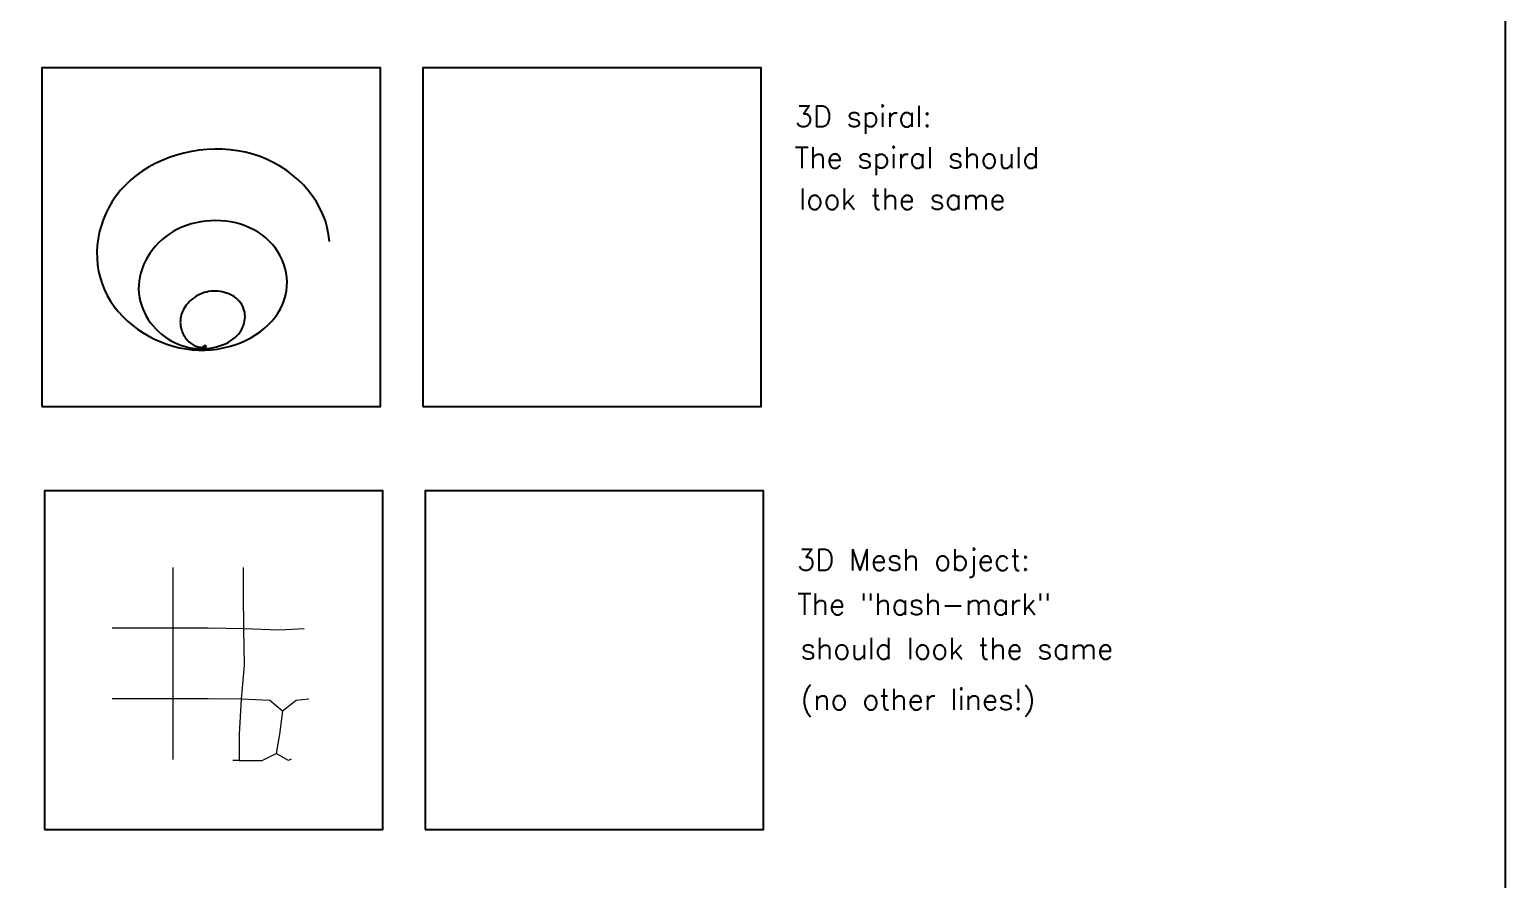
# Model space of a CAD drawing. Header units: millimetres. Extents: x -1200100 to -1199960, y -800082 to -800000.
# Drawn here: x -1199994.89 to -1199960, y -800040.18 to -800020.09 of the extents above; entities that cross this region are included whole.
import ezdxf

# ---------------------------------------------------------------- set-up
doc = ezdxf.new("R2010")
doc.units = ezdxf.units.MM
doc.header["$LTSCALE"] = 0.05
doc.layers.add('Drawing Contents', color=9, linetype='Continuous')
doc.layers.add('Should Look Like This', color=7, linetype='Continuous')
doc.styles.get("Standard").update_dxf_attribs({"font": 'simplex.shx'})

msp = doc.modelspace()

# ---------------------------------------------------------------- linework, layer by layer
at = {"layer": 'Drawing Contents'}
for points in [[(-1199960, -800000), (-1200100, -800000), (-1200100, -800080), (-1199960, -800080)], [(-1199994.592, -800029), (-1199986.592, -800029), (-1199986.592, -800021), (-1199994.592, -800021)], [(-1199985.592, -800029), (-1199977.592, -800029), (-1199977.592, -800021), (-1199985.592, -800021)], [(-1199994.5338, -800039), (-1199986.5338, -800039), (-1199986.5338, -800031), (-1199994.5338, -800031)], [(-1199985.5338, -800039), (-1199977.5338, -800039), (-1199977.5338, -800031), (-1199985.5338, -800031)]]:
    msp.add_lwpolyline(points, close=True, dxfattribs=at)
at = {"layer": 'Should Look Like This'}
for p, q in [((-1199991.7534, -800023.1873, -8.3029), (-1199991.9153, -800023.2633, -8.3263)), ((-1199991.5862, -800023.1203, -8.2846), (-1199991.7534, -800023.1873, -8.3029)), ((-1199991.4144, -800023.0623, -8.2716), (-1199991.5862, -800023.1203, -8.2846)), ((-1199991.2387, -800023.0137, -8.264), (-1199991.4144, -800023.0623, -8.2716)), ((-1199991.06, -800022.9747, -8.2619), (-1199991.2387, -800023.0137, -8.264)), ((-1199990.8788, -800022.9456, -8.2655), (-1199991.06, -800022.9747, -8.2619)), ((-1199990.696, -800022.9266, -8.275), (-1199990.8788, -800022.9456, -8.2655)), ((-1199990.5124, -800022.9178, -8.2904), (-1199990.696, -800022.9266, -8.275)), ((-1199990.3286, -800022.9197, -8.3119), (-1199990.5124, -800022.9178, -8.2904)), ((-1199990.1454, -800022.9324, -8.3397), (-1199990.3286, -800022.9197, -8.3119)), ((-1199989.9635, -800022.9561, -8.3738), (-1199990.1454, -800022.9324, -8.3397)), ((-1199989.7838, -800022.9911, -8.4144), (-1199989.9635, -800022.9561, -8.3738)), ((-1199989.607, -800023.0376, -8.4617), (-1199989.7838, -800022.9911, -8.4144)), ((-1199989.4349, -800023.0952, -8.5155), (-1199989.607, -800023.0376, -8.4617)), ((-1199989.2682, -800023.1636, -8.5754), (-1199989.4349, -800023.0952, -8.5155)), ((-1199989.1073, -800023.242, -8.6411), (-1199989.2682, -800023.1636, -8.5754)), ((-1199992.3614, -800023.5422, -8.426), (-1199992.4945, -800023.6513, -8.4686)), ((-1199992.22, -800023.441, -8.388), (-1199992.3614, -800023.5422, -8.426)), ((-1199992.071, -800023.3479, -8.3547), (-1199992.22, -800023.441, -8.388)), ((-1199991.9153, -800023.2633, -8.3263), (-1199992.071, -800023.3479, -8.3547)), ((-1199988.953, -800023.33, -8.7123), (-1199989.1073, -800023.242, -8.6411)), ((-1199988.8057, -800023.427, -8.7888), (-1199988.953, -800023.33, -8.7123)), ((-1199988.6661, -800023.5325, -8.8702), (-1199988.8057, -800023.427, -8.7888)), ((-1199988.5346, -800023.646, -8.9561), (-1199988.6661, -800023.5325, -8.8702)), ((-1199992.7326, -800023.892, -8.5666), (-1199992.8361, -800024.0218, -8.6211)), ((-1199992.6185, -800023.7681, -8.5156), (-1199992.7326, -800023.892, -8.5666)), ((-1199992.4945, -800023.6513, -8.4686), (-1199992.6185, -800023.7681, -8.5156)), ((-1199988.412, -800023.7669, -9.0464), (-1199988.5346, -800023.646, -8.9561)), ((-1199988.2987, -800023.8947, -9.1406), (-1199988.412, -800023.7669, -9.0464)), ((-1199992.9292, -800024.1569, -8.6787), (-1199993.0117, -800024.2966, -8.7389)), ((-1199992.8361, -800024.0218, -8.6211), (-1199992.9292, -800024.1569, -8.6787)), ((-1199988.1953, -800024.0288, -9.2385), (-1199988.2987, -800023.8947, -9.1406)), ((-1199988.1025, -800024.1687, -9.3397), (-1199988.1953, -800024.0288, -9.2385)), ((-1199988.0207, -800024.3139, -9.4439), (-1199988.1025, -800024.1687, -9.3397)), ((-1199993.1449, -800024.5875, -8.866), (-1199993.1956, -800024.7374, -8.9321)), ((-1199993.0836, -800024.4404, -8.8015), (-1199993.1449, -800024.5875, -8.866)), ((-1199993.0117, -800024.2966, -8.7389), (-1199993.0836, -800024.4404, -8.8015)), ((-1199987.9506, -800024.4638, -9.5509), (-1199988.0207, -800024.3139, -9.4439)), ((-1199987.8927, -800024.6179, -9.6604), (-1199987.9506, -800024.4638, -9.5509)), ((-1199993.2357, -800024.8893, -8.9993), (-1199993.2651, -800025.0427, -9.0675)), ((-1199993.1956, -800024.7374, -8.9321), (-1199993.2357, -800024.8893, -8.9993)), ((-1199991.5818, -800024.9283, -7.3455), (-1199991.6717, -800024.9935, -7.3627)), ((-1199991.4869, -800024.8682, -7.3313), (-1199991.5818, -800024.9283, -7.3455)), ((-1199991.3871, -800024.8138, -7.3203), (-1199991.4869, -800024.8682, -7.3313)), ((-1199991.2828, -800024.7654, -7.3129), (-1199991.3871, -800024.8138, -7.3203)), ((-1199991.1749, -800024.7236, -7.3092), (-1199991.2828, -800024.7654, -7.3129)), ((-1199991.0639, -800024.6883, -7.3092), (-1199991.1749, -800024.7236, -7.3092)), ((-1199990.9503, -800024.6596, -7.3131), (-1199991.0639, -800024.6883, -7.3092)), ((-1199990.8347, -800024.6374, -7.3207), (-1199990.9503, -800024.6596, -7.3131)), ((-1199990.7176, -800024.6217, -7.3321), (-1199990.8347, -800024.6374, -7.3207)), ((-1199990.5995, -800024.6126, -7.3472), (-1199990.7176, -800024.6217, -7.3321)), ((-1199990.4809, -800024.61, -7.3662), (-1199990.5995, -800024.6126, -7.3472)), ((-1199990.3624, -800024.614, -7.389), (-1199990.4809, -800024.61, -7.3662)), ((-1199990.2445, -800024.6246, -7.4155), (-1199990.3624, -800024.614, -7.389)), ((-1199990.1278, -800024.6418, -7.4459), (-1199990.2445, -800024.6246, -7.4155)), ((-1199990.0127, -800024.6656, -7.4801), (-1199990.1278, -800024.6418, -7.4459)), ((-1199989.8998, -800024.696, -7.5181), (-1199990.0127, -800024.6656, -7.4801)), ((-1199989.7897, -800024.733, -7.5599), (-1199989.8998, -800024.696, -7.5181)), ((-1199989.6828, -800024.7767, -7.6055), (-1199989.7897, -800024.733, -7.5599)), ((-1199989.5797, -800024.827, -7.655), (-1199989.6828, -800024.7767, -7.6055)), ((-1199989.4809, -800024.8839, -7.7084), (-1199989.5797, -800024.827, -7.655)), ((-1199989.387, -800024.9475, -7.7655), (-1199989.4809, -800024.8839, -7.7084)), ((-1199987.8476, -800024.7757, -9.7719), (-1199987.8927, -800024.6179, -9.6604)), ((-1199987.8158, -800024.9366, -9.8852), (-1199987.8476, -800024.7757, -9.7719)), ((-1199987.7981, -800025.1, -10), (-1199987.8158, -800024.9366, -9.8852)), ((-1199993.2839, -800025.1969, -9.136), (-1199993.2919, -800025.3513, -9.2047)), ((-1199993.2651, -800025.0427, -9.0675), (-1199993.2839, -800025.1969, -9.136)), ((-1199991.9092, -800025.2164, -7.4301), (-1199991.9772, -800025.2985, -7.4571)), ((-1199991.8355, -800025.1379, -7.4053), (-1199991.9092, -800025.2164, -7.4301)), ((-1199991.7563, -800025.0635, -7.3827), (-1199991.8355, -800025.1379, -7.4053)), ((-1199991.6717, -800024.9935, -7.3627), (-1199991.7563, -800025.0635, -7.3827)), ((-1199989.2991, -800025.0173, -7.8262), (-1199989.387, -800024.9475, -7.7655)), ((-1199989.2175, -800025.0928, -7.8903), (-1199989.2991, -800025.0173, -7.8262)), ((-1199989.1424, -800025.1735, -7.9573), (-1199989.2175, -800025.0928, -7.8903)), ((-1199989.074, -800025.259, -8.0271), (-1199989.1424, -800025.1735, -7.9573)), ((-1199989.0127, -800025.3487, -8.0994), (-1199989.074, -800025.259, -8.0271)), ((-1199993.2919, -800025.3513, -9.2047), (-1199993.2892, -800025.5052, -9.2731)), ((-1199993.2892, -800025.5052, -9.2731), (-1199993.2758, -800025.6579, -9.3409)), ((-1199992.1451, -800025.5626, -7.5482), (-1199992.1885, -800025.6553, -7.5813)), ((-1199992.0953, -800025.472, -7.5164), (-1199992.1451, -800025.5626, -7.5482)), ((-1199992.0392, -800025.3838, -7.4859), (-1199992.0953, -800025.472, -7.5164)), ((-1199991.9772, -800025.2985, -7.4571), (-1199992.0392, -800025.3838, -7.4859)), ((-1199988.9586, -800025.4423, -8.1738), (-1199989.0127, -800025.3487, -8.0994)), ((-1199988.9119, -800025.5393, -8.2503), (-1199988.9586, -800025.4423, -8.1738)), ((-1199988.8729, -800025.6392, -8.3284), (-1199988.9119, -800025.5393, -8.2503)), ((-1199993.2758, -800025.6579, -9.3409), (-1199993.2516, -800025.809, -9.4076)), ((-1199993.2516, -800025.809, -9.4076), (-1199993.2166, -800025.9576, -9.473)), ((-1199993.2166, -800025.9576, -9.473), (-1199993.1708, -800026.1032, -9.5366)), ((-1199992.2789, -800025.942, -7.6855), (-1199992.2951, -800026.0391, -7.7211)), ((-1199992.2556, -800025.8454, -7.6502), (-1199992.2789, -800025.942, -7.6855)), ((-1199992.2254, -800025.7497, -7.6154), (-1199992.2556, -800025.8454, -7.6502)), ((-1199992.1885, -800025.6553, -7.5813), (-1199992.2254, -800025.7497, -7.6154)), ((-1199988.8418, -800025.7415, -8.4079), (-1199988.8729, -800025.6392, -8.3284)), ((-1199988.8188, -800025.8458, -8.4885), (-1199988.8418, -800025.7415, -8.4079)), ((-1199988.8042, -800025.9515, -8.57), (-1199988.8188, -800025.8458, -8.4885)), ((-1199988.7981, -800026.0584, -8.6522), (-1199988.8042, -800025.9515, -8.57)), ((-1199993.1708, -800026.1032, -9.5366), (-1199993.1142, -800026.2451, -9.5981)), ((-1199993.1142, -800026.2451, -9.5981), (-1199993.0467, -800026.3826, -9.6571)), ((-1199992.3042, -800026.1364, -7.7568), (-1199992.3059, -800026.2333, -7.7924)), ((-1199992.3059, -800026.2333, -7.7924), (-1199992.3001, -800026.3296, -7.8275)), ((-1199992.2951, -800026.0391, -7.7211), (-1199992.3042, -800026.1364, -7.7568)), ((-1199992.3001, -800026.3296, -7.8275), (-1199992.2872, -800026.4243, -7.8618)), ((-1199990.8068, -800026.3289, -6.3757), (-1199990.8553, -800026.3491, -6.3669)), ((-1199990.7566, -800026.3117, -6.3862), (-1199990.8068, -800026.3289, -6.3757)), ((-1199990.7048, -800026.2977, -6.3985), (-1199990.7566, -800026.3117, -6.3862)), ((-1199990.6521, -800026.2871, -6.4129), (-1199990.7048, -800026.2977, -6.3985)), ((-1199990.5986, -800026.2799, -6.4292), (-1199990.6521, -800026.2871, -6.4129)), ((-1199990.5446, -800026.276, -6.4474), (-1199990.5986, -800026.2799, -6.4292)), ((-1199990.4905, -800026.2755, -6.4675), (-1199990.5446, -800026.276, -6.4474)), ((-1199990.4364, -800026.2783, -6.4896), (-1199990.4905, -800026.2755, -6.4675)), ((-1199990.3827, -800026.2843, -6.5135), (-1199990.4364, -800026.2783, -6.4896)), ((-1199990.3297, -800026.2935, -6.5393), (-1199990.3827, -800026.2843, -6.5135)), ((-1199990.2775, -800026.3059, -6.5668), (-1199990.3297, -800026.2935, -6.5393)), ((-1199990.2265, -800026.3214, -6.5963), (-1199990.2775, -800026.3059, -6.5668)), ((-1199990.177, -800026.3401, -6.6274), (-1199990.2265, -800026.3214, -6.5963)), ((-1199988.8334, -800026.3804, -8.8994), (-1199988.8125, -800026.2733, -8.8171)), ((-1199988.8125, -800026.2733, -8.8171), (-1199988.8008, -800026.1658, -8.7346)), ((-1199988.8008, -800026.1658, -8.7346), (-1199988.7981, -800026.0584, -8.6522)), ((-1199993.0467, -800026.3826, -9.6571), (-1199992.9692, -800026.5148, -9.7129)), ((-1199992.9692, -800026.5148, -9.7129), (-1199992.8823, -800026.6411, -9.7654)), ((-1199992.8823, -800026.6411, -9.7654), (-1199992.7868, -800026.7614, -9.8144)), ((-1199992.2872, -800026.4243, -7.8618), (-1199992.2674, -800026.5172, -7.895)), ((-1199992.2674, -800026.5172, -7.895), (-1199992.2412, -800026.6081, -7.927)), ((-1199992.2412, -800026.6081, -7.927), (-1199992.2087, -800026.6967, -7.9577)), ((-1199991.2235, -800026.6732, -6.3496), (-1199991.2465, -800026.7139, -6.3526)), ((-1199991.1978, -800026.6335, -6.3471), (-1199991.2235, -800026.6732, -6.3496)), ((-1199991.1693, -800026.595, -6.3453), (-1199991.1978, -800026.6335, -6.3471)), ((-1199991.1382, -800026.5577, -6.3443), (-1199991.1693, -800026.595, -6.3453)), ((-1199991.1045, -800026.522, -6.3441), (-1199991.1382, -800026.5577, -6.3443)), ((-1199991.0685, -800026.4879, -6.3448), (-1199991.1045, -800026.522, -6.3441)), ((-1199991.0301, -800026.4557, -6.3467), (-1199991.0685, -800026.4879, -6.3448)), ((-1199990.9895, -800026.4255, -6.3497), (-1199991.0301, -800026.4557, -6.3467)), ((-1199990.9467, -800026.3976, -6.354), (-1199990.9895, -800026.4255, -6.3497)), ((-1199990.902, -800026.372, -6.3597), (-1199990.9467, -800026.3976, -6.354)), ((-1199990.8553, -800026.3491, -6.3669), (-1199990.902, -800026.372, -6.3597)), ((-1199990.1293, -800026.3617, -6.6604), (-1199990.177, -800026.3401, -6.6274)), ((-1199990.0836, -800026.3864, -6.6951), (-1199990.1293, -800026.3617, -6.6604)), ((-1199990.0401, -800026.4141, -6.7315), (-1199990.0836, -800026.3864, -6.6951)), ((-1199989.9992, -800026.4447, -6.7696), (-1199990.0401, -800026.4141, -6.7315)), ((-1199989.9612, -800026.4782, -6.8094), (-1199989.9992, -800026.4447, -6.7696)), ((-1199989.9263, -800026.5145, -6.8508), (-1199989.9612, -800026.4782, -6.8094)), ((-1199989.8948, -800026.5537, -6.8939), (-1199989.9263, -800026.5145, -6.8508)), ((-1199989.8673, -800026.5955, -6.9385), (-1199989.8948, -800026.5537, -6.8939)), ((-1199989.8438, -800026.6394, -6.9843), (-1199989.8673, -800026.5955, -6.9385)), ((-1199989.8246, -800026.6853, -7.0312), (-1199989.8438, -800026.6394, -6.9843)), ((-1199988.9539, -800026.6948, -9.1423), (-1199988.9039, -800026.5918, -9.0623)), ((-1199988.9039, -800026.5918, -9.0623), (-1199988.8638, -800026.4867, -8.9813)), ((-1199988.8638, -800026.4867, -8.9813), (-1199988.8334, -800026.3804, -8.8994)), ((-1199992.7868, -800026.7614, -9.8144), (-1199992.6832, -800026.8753, -9.8597)), ((-1199992.6832, -800026.8753, -9.8597), (-1199992.5722, -800026.9826, -9.9013)), ((-1199992.5722, -800026.9826, -9.9013), (-1199992.4544, -800027.0832, -9.9389)), ((-1199992.2087, -800026.6967, -7.9577), (-1199992.1705, -800026.7828, -7.9869)), ((-1199992.1705, -800026.7828, -7.9869), (-1199992.1267, -800026.866, -8.0146)), ((-1199992.1267, -800026.866, -8.0146), (-1199992.0777, -800026.9463, -8.0405)), ((-1199992.0777, -800026.9463, -8.0405), (-1199992.0239, -800027.0233, -8.0645)), ((-1199992.0239, -800027.0233, -8.0645), (-1199991.9655, -800027.0967, -8.0864)), ((-1199991.3195, -800026.9669, -6.3761), (-1199991.3208, -800027.0085, -6.3796)), ((-1199991.3208, -800027.0085, -6.3796), (-1199991.3193, -800027.0494, -6.3828)), ((-1199991.3152, -800026.9248, -6.3722), (-1199991.3195, -800026.9669, -6.3761)), ((-1199991.3079, -800026.8822, -6.3681), (-1199991.3152, -800026.9248, -6.3722)), ((-1199991.2973, -800026.8396, -6.3639), (-1199991.3079, -800026.8822, -6.3681)), ((-1199991.2835, -800026.7972, -6.3599), (-1199991.2973, -800026.8396, -6.3639)), ((-1199991.2665, -800026.7553, -6.3561), (-1199991.2835, -800026.7972, -6.3599)), ((-1199991.2465, -800026.7139, -6.3526), (-1199991.2665, -800026.7553, -6.3561)), ((-1199989.8097, -800026.7329, -7.0791), (-1199989.8246, -800026.6853, -7.0312)), ((-1199989.8123, -800027.0371, -7.3774), (-1199989.8006, -800026.9855, -7.3272)), ((-1199989.799, -800026.7818, -7.1278), (-1199989.8097, -800026.7329, -7.0791)), ((-1199989.8006, -800026.9855, -7.3272), (-1199989.7935, -800026.9339, -7.2769)), ((-1199989.7927, -800026.8318, -7.1771), (-1199989.799, -800026.7818, -7.1278)), ((-1199989.7935, -800026.9339, -7.2769), (-1199989.7909, -800026.8826, -7.2269)), ((-1199989.7909, -800026.8826, -7.2269), (-1199989.7927, -800026.8318, -7.1771)), ((-1199989.2443, -800027.073, -9.4424), (-1199989.159, -800026.9843, -9.3707)), ((-1199989.159, -800026.9843, -9.3707), (-1199989.0818, -800026.8914, -9.2967)), ((-1199989.0818, -800026.8914, -9.2967), (-1199989.0133, -800026.7948, -9.2204)), ((-1199989.0133, -800026.7948, -9.2204), (-1199988.9539, -800026.6948, -9.1423)), ((-1199992.4544, -800027.0832, -9.9389), (-1199992.3304, -800027.1767, -9.9724)), ((-1199992.3304, -800027.1767, -9.9724), (-1199992.2008, -800027.2629, -10.0018)), ((-1199992.2008, -800027.2629, -10.0018), (-1199992.0664, -800027.3417, -10.0268)), ((-1199992.0664, -800027.3417, -10.0268), (-1199991.9276, -800027.4126, -10.0473)), ((-1199991.9655, -800027.0967, -8.0864), (-1199991.9029, -800027.1664, -8.1062)), ((-1199991.9029, -800027.1664, -8.1062), (-1199991.8364, -800027.2322, -8.1237)), ((-1199991.8364, -800027.2322, -8.1237), (-1199991.7663, -800027.2937, -8.1388)), ((-1199991.7663, -800027.2937, -8.1388), (-1199991.6929, -800027.3507, -8.1513)), ((-1199991.6929, -800027.3507, -8.1513), (-1199991.6166, -800027.4029, -8.161)), ((-1199991.3193, -800027.0494, -6.3828), (-1199991.3153, -800027.0896, -6.3856)), ((-1199991.3153, -800027.0896, -6.3856), (-1199991.3087, -800027.129, -6.3879)), ((-1199991.3087, -800027.129, -6.3879), (-1199991.2998, -800027.1674, -6.3896)), ((-1199991.2998, -800027.1674, -6.3896), (-1199991.2888, -800027.2047, -6.3907)), ((-1199991.2888, -800027.2047, -6.3907), (-1199991.2757, -800027.2409, -6.3911)), ((-1199991.2757, -800027.2409, -6.3911), (-1199991.2608, -800027.2757, -6.3908)), ((-1199991.2608, -800027.2757, -6.3908), (-1199991.2441, -800027.3092, -6.3897)), ((-1199991.2441, -800027.3092, -6.3897), (-1199991.2258, -800027.3412, -6.3878)), ((-1199991.2258, -800027.3412, -6.3878), (-1199991.2061, -800027.3716, -6.3849)), ((-1199991.2061, -800027.3716, -6.3849), (-1199991.1851, -800027.4003, -6.381)), ((-1199990.0769, -800027.4148, -7.759), (-1199990.0267, -800027.3737, -7.7148)), ((-1199990.0267, -800027.3737, -7.7148), (-1199989.9815, -800027.3301, -7.6692)), ((-1199989.9815, -800027.3301, -7.6692), (-1199989.9413, -800027.2846, -7.6225)), ((-1199989.9413, -800027.2846, -7.6225), (-1199989.9059, -800027.2374, -7.5748)), ((-1199989.9059, -800027.2374, -7.5748), (-1199989.8754, -800027.1888, -7.5263)), ((-1199989.8754, -800027.1888, -7.5263), (-1199989.8496, -800027.139, -7.4771)), ((-1199989.8496, -800027.139, -7.4771), (-1199989.8286, -800027.0883, -7.4274)), ((-1199989.8286, -800027.0883, -7.4274), (-1199989.8123, -800027.0371, -7.3774)), ((-1199989.7773, -800027.4405, -9.7568), (-1199989.658, -800027.3784, -9.7005)), ((-1199989.658, -800027.3784, -9.7005), (-1199989.5446, -800027.3102, -9.6407)), ((-1199989.5446, -800027.3102, -9.6407), (-1199989.4375, -800027.2363, -9.5776)), ((-1199989.4375, -800027.2363, -9.5776), (-1199989.3373, -800027.1571, -9.5114)), ((-1199989.3373, -800027.1571, -9.5114), (-1199989.2443, -800027.073, -9.4424)), ((-1199991.9276, -800027.4126, -10.0473), (-1199991.7852, -800027.4756, -10.0632)), ((-1199991.7852, -800027.4756, -10.0632), (-1199991.6398, -800027.5303, -10.0744)), ((-1199991.6398, -800027.5303, -10.0744), (-1199991.492, -800027.5766, -10.0807)), ((-1199991.6166, -800027.4029, -8.161), (-1199991.5377, -800027.4503, -8.1679)), ((-1199991.5377, -800027.4503, -8.1679), (-1199991.4566, -800027.4924, -8.1718)), ((-1199991.492, -800027.5766, -10.0807), (-1199991.3424, -800027.6142, -10.0819)), ((-1199991.4566, -800027.4924, -8.1718), (-1199991.3734, -800027.5291, -8.1725)), ((-1199991.3734, -800027.5291, -8.1725), (-1199991.2889, -800027.5601, -8.17)), ((-1199991.3424, -800027.6142, -10.0819), (-1199991.1917, -800027.6428, -10.078)), ((-1199991.2889, -800027.5601, -8.17), (-1199991.2038, -800027.5857, -8.1643)), ((-1199991.2038, -800027.5857, -8.1643), (-1199991.1184, -800027.6058, -8.1555)), ((-1199991.1917, -800027.6428, -10.078), (-1199991.0405, -800027.6622, -10.0687)), ((-1199991.1851, -800027.4003, -6.381), (-1199991.163, -800027.4273, -6.3761)), ((-1199991.163, -800027.4273, -6.3761), (-1199991.1399, -800027.4523, -6.3701)), ((-1199991.1399, -800027.4523, -6.3701), (-1199991.116, -800027.4752, -6.3629)), ((-1199991.1184, -800027.6058, -8.1555), (-1199991.0331, -800027.6208, -8.1437)), ((-1199991.116, -800027.4752, -6.3629), (-1199991.0914, -800027.4961, -6.3545)), ((-1199991.0914, -800027.4961, -6.3545), (-1199991.0664, -800027.5148, -6.3449)), ((-1199991.0664, -800027.5148, -6.3449), (-1199991.0415, -800027.5315, -6.3341)), ((-1199991.0415, -800027.5315, -6.3341), (-1199991.0166, -800027.5463, -6.3222)), ((-1199991.0405, -800027.6622, -10.0687), (-1199990.8894, -800027.6721, -10.054)), ((-1199991.0331, -800027.6208, -8.1437), (-1199990.9481, -800027.6308, -8.129)), ((-1199991.0166, -800027.5463, -6.3222), (-1199990.9919, -800027.5592, -6.3092)), ((-1199990.9919, -800027.5592, -6.3092), (-1199990.9675, -800027.5703, -6.2952)), ((-1199990.9675, -800027.5703, -6.2952), (-1199990.9435, -800027.5798, -6.2802)), ((-1199990.9481, -800027.6308, -8.129), (-1199990.8638, -800027.6359, -8.1115)), ((-1199990.9435, -800027.5798, -6.2802), (-1199990.9201, -800027.5877, -6.2643)), ((-1199990.9201, -800027.5877, -6.2643), (-1199990.8973, -800027.5942, -6.2476)), ((-1199990.8973, -800027.5942, -6.2476), (-1199990.8754, -800027.5992, -6.2301)), ((-1199990.8894, -800027.6721, -10.054), (-1199990.7393, -800027.6726, -10.0339)), ((-1199990.8754, -800027.5992, -6.2301), (-1199990.8543, -800027.6029, -6.2118)), ((-1199990.8638, -800027.6359, -8.1115), (-1199990.7805, -800027.6362, -8.0913)), ((-1199990.8543, -800027.6029, -6.2118), (-1199990.8343, -800027.6054, -6.1928)), ((-1199990.8343, -800027.6054, -6.1928), (-1199990.8154, -800027.6068, -6.1731)), ((-1199990.8154, -800027.6068, -6.1731), (-1199990.7977, -800027.6071, -6.1529)), ((-1199990.7977, -800027.6071, -6.1529), (-1199990.7815, -800027.6065, -6.1321)), ((-1199990.7727, -800027.5822, -5.7092), (-1199990.783, -800027.5886, -5.6925)), ((-1199990.7815, -800027.6065, -6.1321), (-1199990.7667, -800027.6051, -6.1108)), ((-1199990.7805, -800027.6362, -8.0913), (-1199990.6986, -800027.632, -8.0684)), ((-1199990.7629, -800027.5771, -5.7267), (-1199990.7727, -800027.5822, -5.7092)), ((-1199990.7667, -800027.6051, -6.1108), (-1199990.7536, -800027.6029, -6.0891)), ((-1199990.7537, -800027.5733, -5.7449), (-1199990.7629, -800027.5771, -5.7267)), ((-1199990.7452, -800027.5706, -5.7638), (-1199990.7537, -800027.5733, -5.7449)), ((-1199990.7536, -800027.6029, -6.0891), (-1199990.7422, -800027.6001, -6.067)), ((-1199990.7374, -800027.5689, -5.7833), (-1199990.7452, -800027.5706, -5.7638)), ((-1199990.7422, -800027.6001, -6.067), (-1199990.7326, -800027.5967, -6.0446)), ((-1199990.7393, -800027.6726, -10.0339), (-1199990.5914, -800027.6638, -10.0084)), ((-1199990.7304, -800027.5682, -5.8033), (-1199990.7374, -800027.5689, -5.7833)), ((-1199990.7326, -800027.5967, -6.0446), (-1199990.7249, -800027.5931, -6.0221)), ((-1199990.7244, -800027.5684, -5.8239), (-1199990.7304, -800027.5682, -5.8033)), ((-1199990.7249, -800027.5931, -6.0221), (-1199990.719, -800027.5894, -5.9995)), ((-1199990.7193, -800027.5693, -5.8449), (-1199990.7244, -800027.5684, -5.8239)), ((-1199990.7154, -800027.5709, -5.8662), (-1199990.7193, -800027.5693, -5.8449)), ((-1199990.719, -800027.5894, -5.9995), (-1199990.7147, -800027.5857, -5.977)), ((-1199990.7126, -800027.5731, -5.8879), (-1199990.7154, -800027.5709, -5.8662)), ((-1199990.7147, -800027.5857, -5.977), (-1199990.712, -800027.5822, -5.9545)), ((-1199990.711, -800027.5758, -5.9099), (-1199990.7126, -800027.5731, -5.8879)), ((-1199990.712, -800027.5822, -5.9545), (-1199990.7108, -800027.5788, -5.9321)), ((-1199990.7108, -800027.5788, -5.9321), (-1199990.711, -800027.5758, -5.9099)), ((-1199990.6986, -800027.632, -8.0684), (-1199990.6183, -800027.6234, -8.043)), ((-1199990.6183, -800027.6234, -8.043), (-1199990.5401, -800027.6106, -8.0151)), ((-1199990.5914, -800027.6638, -10.0084), (-1199990.4463, -800027.6463, -9.9778)), ((-1199990.5401, -800027.6106, -8.0151), (-1199990.4642, -800027.5936, -7.9849)), ((-1199990.4642, -800027.5936, -7.9849), (-1199990.3911, -800027.5727, -7.9524)), ((-1199990.4463, -800027.6463, -9.9778), (-1199990.3043, -800027.6204, -9.9424)), ((-1199990.3911, -800027.5727, -7.9524), (-1199990.3209, -800027.5481, -7.9177)), ((-1199990.3209, -800027.5481, -7.9177), (-1199990.2541, -800027.5198, -7.881)), ((-1199990.3043, -800027.6204, -9.9424), (-1199990.166, -800027.5865, -9.9024)), ((-1199990.2541, -800027.5198, -7.881), (-1199990.1909, -800027.488, -7.8422)), ((-1199990.1909, -800027.488, -7.8422), (-1199990.1317, -800027.453, -7.8015)), ((-1199990.166, -800027.5865, -9.9024), (-1199990.0317, -800027.5449, -9.8579)), ((-1199990.1317, -800027.453, -7.8015), (-1199990.0769, -800027.4148, -7.759)), ((-1199990.0317, -800027.5449, -9.8579), (-1199989.902, -800027.4961, -9.8093)), ((-1199989.902, -800027.4961, -9.8093), (-1199989.7773, -800027.4405, -9.7568))]:
    msp.add_line(p, q, dxfattribs=at)
at = {"layer": 'Should Look Like This', "color": 5, "lineweight": 0}
for points in [[(-1199991.4971, -800032.8127), (-1199991.4971, -800033.4128), (-1199991.4971, -800034.2464)], [(-1199989.8319, -800032.8127), (-1199989.8319, -800033.4128), (-1199989.8277, -800034.2569)], [(-1199991.4971, -800034.2464), (-1199992.3297, -800034.2464), (-1199992.9298, -800034.2464)], [(-1199991.4971, -800034.2464), (-1199991.4971, -800035.0796), (-1199991.4971, -800035.9127)], [(-1199989.8277, -800034.2569), (-1199990.6645, -800034.2464), (-1199991.4971, -800034.2464)], [(-1199989.8277, -800034.2569), (-1199989.8152, -800035.1214), (-1199989.8836, -800035.9232)], [(-1199988.3945, -800034.2579), (-1199988.9825, -800034.2877), (-1199989.8277, -800034.2569)], [(-1199991.4971, -800035.9127), (-1199992.3297, -800035.9127), (-1199992.9298, -800035.9127)], [(-1199991.4971, -800035.9127), (-1199991.4971, -800036.7458), (-1199991.4971, -800037.3459)], [(-1199989.8836, -800035.9232), (-1199990.6645, -800035.9127), (-1199991.4971, -800035.9127)], [(-1199989.8836, -800035.9232), (-1199989.9317, -800036.7458), (-1199989.9286, -800037.371)], [(-1199988.9062, -800036.2091), (-1199989.2073, -800035.9545), (-1199989.8836, -800035.9232)], [(-1199988.2827, -800035.9242), (-1199988.5827, -800035.9545), (-1199988.9062, -800036.2091)], [(-1199988.9062, -800036.2091), (-1199988.9742, -800036.7458), (-1199989.0531, -800037.2089)], [(-1199989.9286, -800037.371), (-1199990.076, -800037.371)], [(-1199989.9286, -800037.371), (-1199989.3871, -800037.371), (-1199989.0531, -800037.2089)], [(-1199989.9286, -800037.371), (-1199989.9286, -800037.372)], [(-1199988.7029, -800037.3417), (-1199988.7625, -800037.371), (-1199989.0531, -800037.2089)]]:
    msp.add_lwpolyline(points, dxfattribs=at)
at = {"layer": 'Should Look Like This'}
msp.add_open_spline([(-1199990.783, -800027.5886, -5.6925), (-1199990.788, -800027.592, -5.6847), (-1199990.793, -800027.5958, -5.6772), (-1199990.7981, -800027.6, -5.6699)], degree=3, dxfattribs=at)

# ---------------------------------------------------------------- texts
at = {"layer": 'Drawing Contents'}
for s, p in [('3D spiral:', (-1199976.7993, -800022.3929)), ('The spiral should', (-1199976.7993, -800023.3698)), ('look the same', (-1199976.6993, -800024.3468)), ('3D Mesh object:', (-1199976.741, -800032.8768)), ('The "hash-mark"', (-1199976.741, -800033.926)), ('should look the same', (-1199976.6607, -800034.9752)), ('(no other lines!)', (-1199976.6607, -800036.1752))]:
    msp.add_text(s, height=0.5, dxfattribs=at).set_placement(p)

doc.saveas('drawing.dxf')
